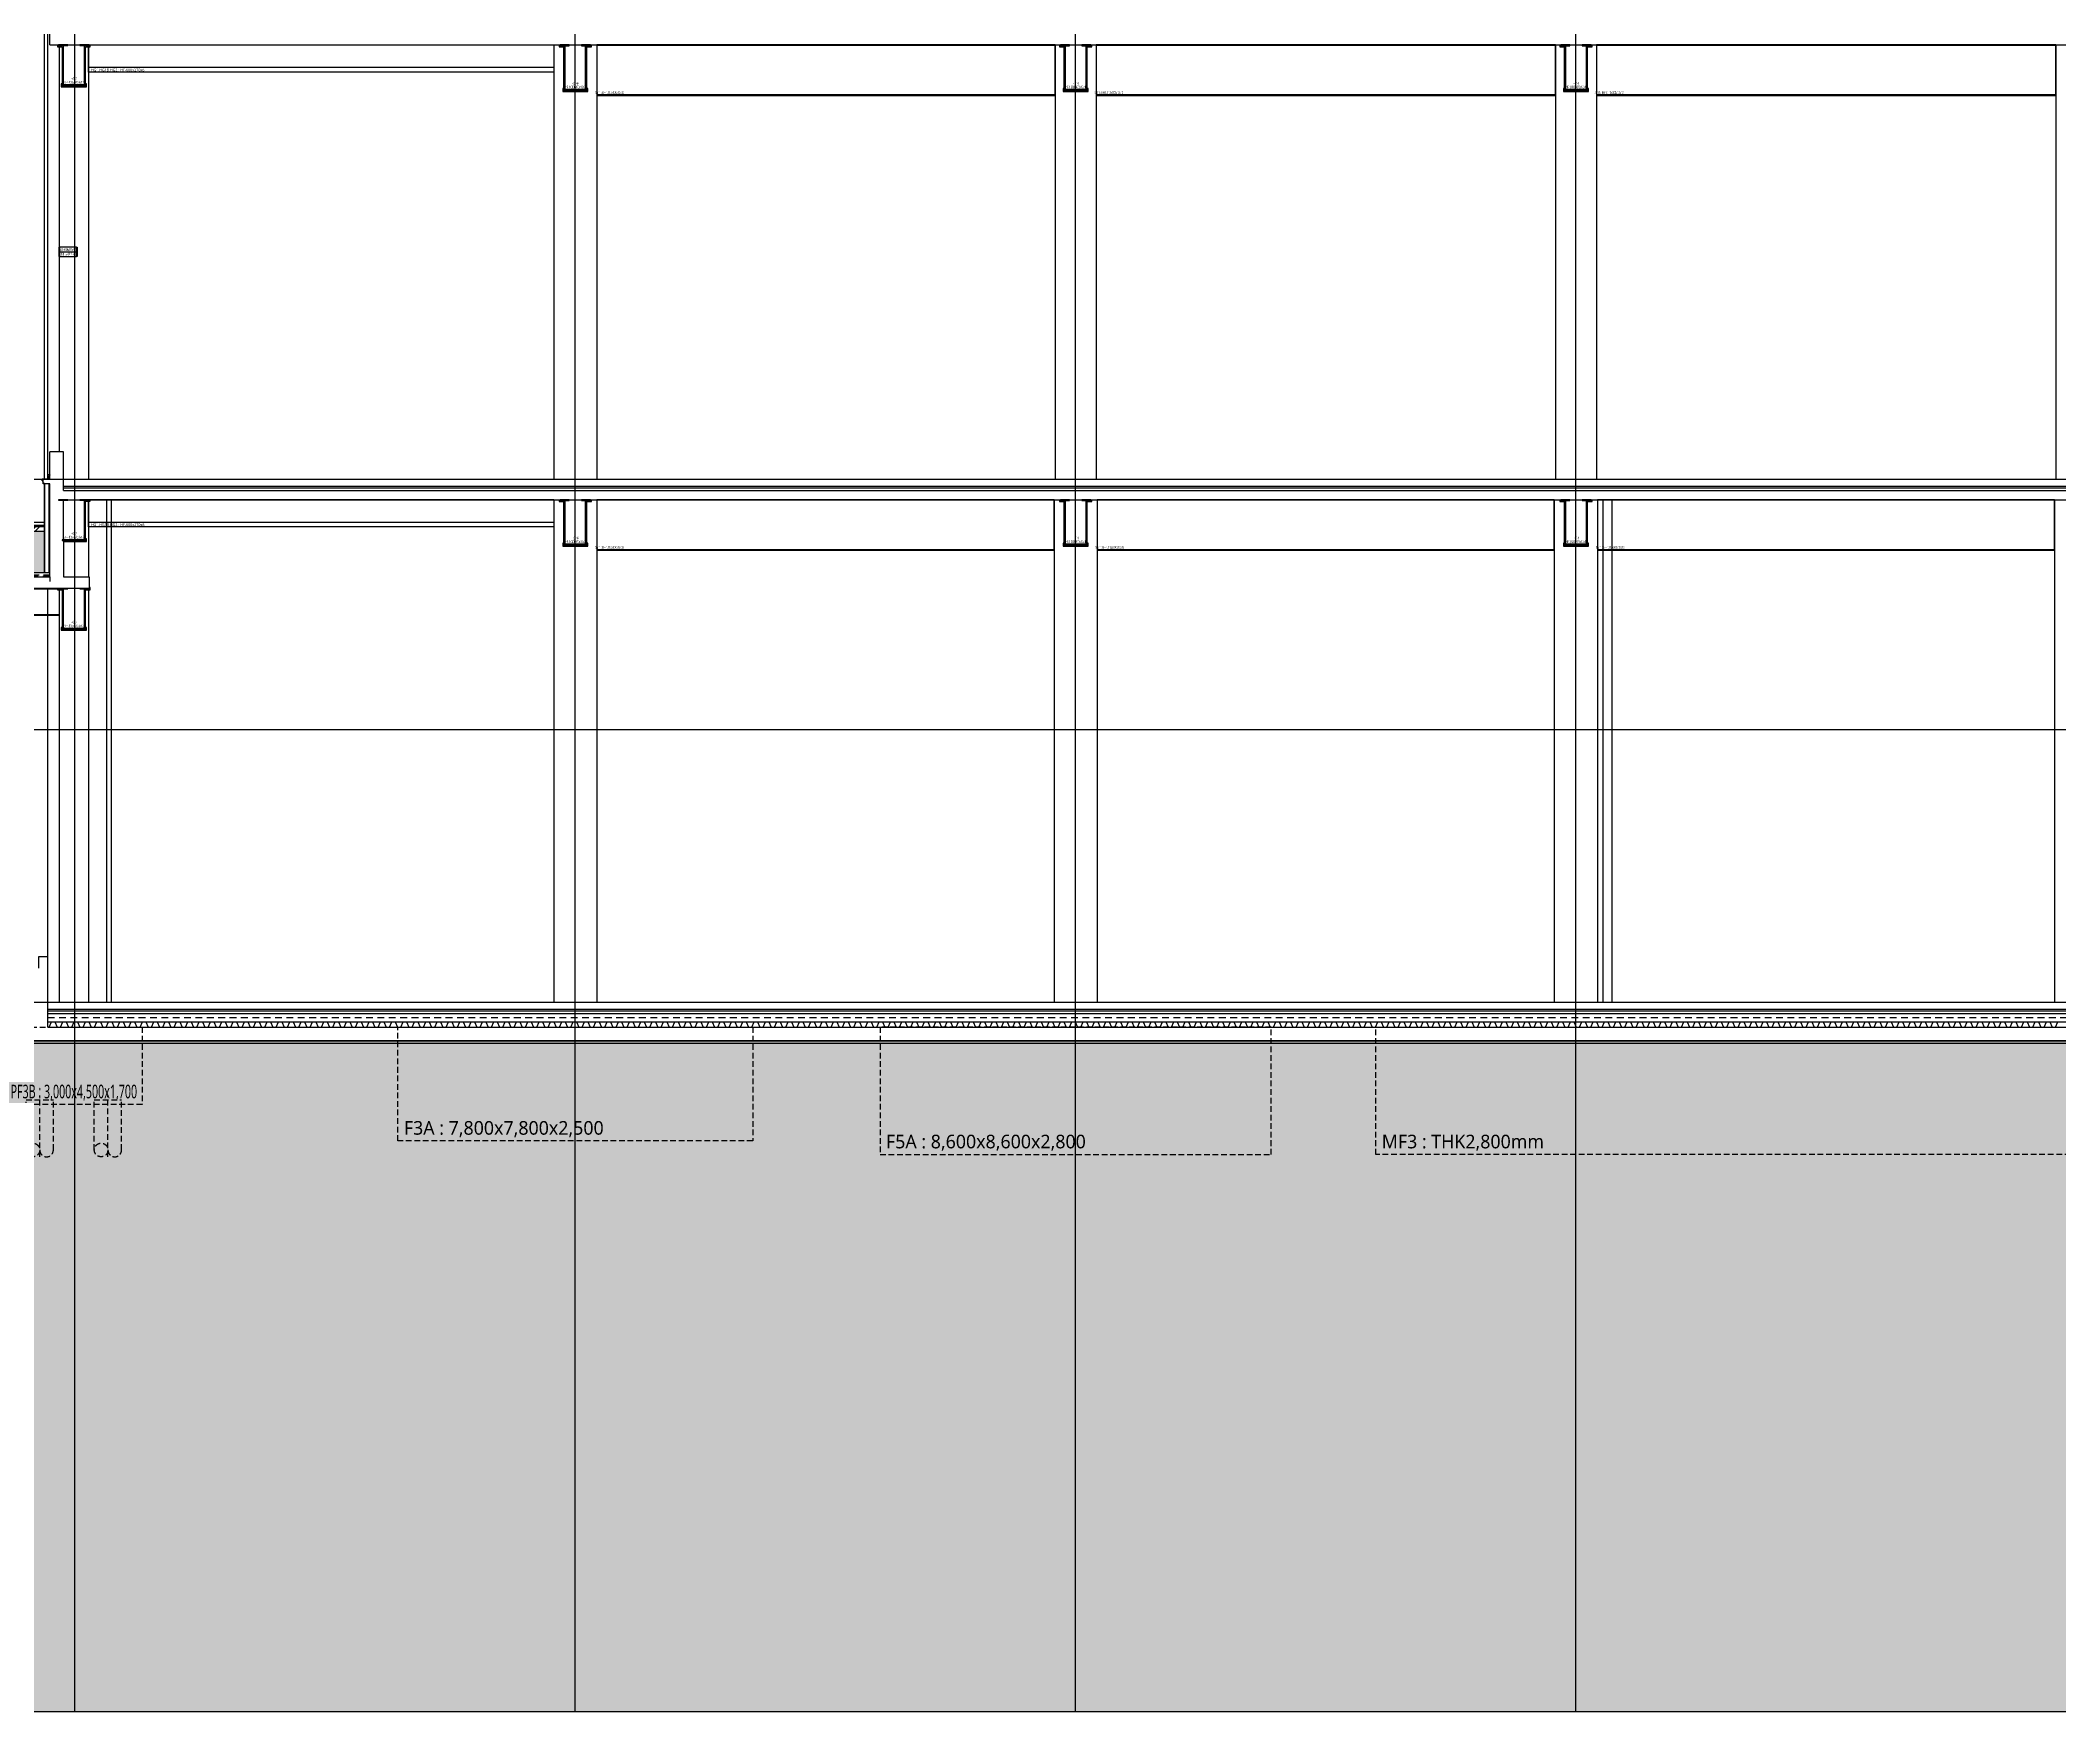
# Model space of a CAD drawing. Header units: millimetres. Extents: x 35054840 to 35483341, y -1288013 to -991013.
# Drawn here: x 35205965 to 35250360, y -1119859 to -1083109 of the extents above; entities that cross this region are included whole.
import ezdxf
from ezdxf.enums import TextEntityAlignment as Align

# ---------------------------------------------------------------- set-up
doc = ezdxf.new("R2010")
doc.units = ezdxf.units.MM
doc.header["$LTSCALE"] = 1000
doc.header["$MEASUREMENT"] = 0
doc.header["$PDSIZE"] = -10
doc.linetypes.add('HID', pattern=[2.5, 1.5, -1])
doc.linetypes.add('HIDDEN2', pattern=[0.1875, 0.125, -0.0625])
doc.layers.get('0').update_dxf_attribs({"linetype": 'CONTINUOUS'})
doc.layers.get('Defpoints').update_dxf_attribs({"color": 161, "linetype": 'CONTINUOUS'})
for name, color, linetype in [('02-COL', 2, 'CONTINUOUS'), ('250', 250, 'CONTINUOUS'), ('251', 251, 'CONTINUOUS'), ('cen', 1, 'CONTINUOUS'), ('con', 2, 'CONTINUOUS'), ('ELE5', 254, 'CONTINUOUS'), ('ELE6', 8, 'CONTINUOUS'), ('FIN', 9, 'CONTINUOUS'), ('FIN(내화피복)', 8, 'CONTINUOUS'), ('FIN(패널-100우레탄 방열)', 3, 'CONTINUOUS'), ('FIN(패널-200글라스울)', 4, 'CONTINUOUS'), ('FIN(패널-T75 글라스울)', 6, 'CONTINUOUS'), ('HAT-252', 252, 'CONTINUOUS'), ('INS', 9, 'BATTING'), ('KZ_횡단_계획선', 3, 'CONTINUOUS'), ('S-SGIRDER-HF', 3, 'CONTINUOUS'), ('STEEL', 5, 'CONTINUOUS'), ('stl', 3, 'CONTINUOUS'), ('WALL', 3, 'CONTINUOUS'), ('wire-meshes', 1, 'CONTINUOUS'), ('배수판', 5, 'CONTINUOUS'), ('스틸', 8, 'CONTINUOUS'), ('초평탄', 4, 'CONTINUOUS'), ('판넬', 4, 'CONTINUOUS')]:
    doc.layers.add(name, color=color, linetype=linetype)
doc.layers.add('Defpionits(Foundation)', color=161, linetype='HIDDEN2', plot=False)
doc.styles.add('TE', font='malgun_0.ttf')
doc.linetypes.add('BATTING', pattern='A,0.0001,-0.1,[134,ltypeshp.shx,S=0.1,R=0,X=-0.1,Y=0],-0.2,[134,ltypeshp.shx,S=0.1,R=180,X=0.1,Y=0],-0.1', length=0.4001)

# ---------------------------------------------------------------- blocks, each defined once
blk = doc.blocks.new('sdfdfgdfgdfg')
at = {"layer": 'cen', "ltscale": 0.1}
for p, q in [((34564639, -193275), (34564639, -106382)), ((34575639, -193275), (34575639, -106382)), ((34586639, -193275), (34586639, -106382)), ((34597639, -193275), (34597639, -106382))]:
    blk.add_line(p, q, dxfattribs=at)
at = {"layer": 'cen', "ltscale": 5}
for p, q in [((34490299, -166175), (34770828, -166175)), ((34490299, -171675), (34770828, -171675)), ((34490299, -177675), (34770828, -177675))]:
    blk.add_line(p, q, dxfattribs=at)
blk = doc.blocks.new('sdfsdfdfgdfg')
at = {"layer": '251', "ltscale": 10000}
h = blk.add_hatch(dxfattribs=at)
h.set_pattern_fill('DASH', color=256, scale=800)
h.set_pattern_definition([(0, (-446000, 856668.77), (100, 100), [100, -100])])
h.paths.add_polyline_path([(34757656, -237230), (34757656, -238140), (34760046, -238140), (34760046, -237230)])
h.paths.add_polyline_path([(34744896, -238140), (34744896, -237330), (34743026, -237330), (34743026, -237840), (34723026, -237840), (34723026, -237190), (34719826, -237190), (34719826, -237840), (34713426, -237840), (34713426, -237230), (34710291, -237230), (34710291, -238140)])
at = {"layer": 'HAT-252', "ltscale": 10000}
h = blk.add_hatch(dxfattribs=at)
h.set_pattern_fill('AR-CONC', color=256, scale=5)
h.set_pattern_definition([(50, (-8553694.388, -1437845.403), (35.86300913, -3.13760675), [3.75, -41.25]), (355, (-8553694.388, -1437845.403), (-6.93756668, 37.609606685), [3, -33]), (100.45144446, (-8553691.4, -1437845.664), (28.925442336, 34.471999548), [3.1870096, -35.0571056]), (46.1842, (-8553694.39, -1437835.403), (53.362066534, -8.27596404), [5.625, -61.875]), (96.63563549, (-8553689.94, -1437836.09), (46.733097284, 48.70593004), [4.7805171, -52.585688]), (351.18416399, (-8553694.39, -1437835.4), (46.73309725, 48.70593001), [4.5, -49.50000005]), (21, (-8553689.388, -1437837.903), (29.845352606, -20.130944533), [3.75, -41.25]), (326, (-8553689.388, -1437837.903), (12.165766596, 36.257502252), [3, -33]), (71.45144474, (-8553686.9, -1437839.58), (42.011118836, 16.12655764), [3.1870095, -35.0571056]), (37.5, (-8553694.388, -1437845.403), (0.607992766, 16.6446926916), [0, -32.6, 0, -33.5, 0, -33.125]), (7.5, (-8553694.388, -1437845.403), (13.153476872, 19.720585594), [0, -19.1, 0, -31.85, 0, -12.625]), (327.5, (-8553705.538, -1437845.403), (26.6911218086, -1.1277435867), [0, -12.5, 0, -39, 0, -51.75]), (317.5, (-8553710.538, -1437845.403), (29.159308467, 5.005249117), [0, -16.25, 0, -25.9, 0, -36.75])])
h.paths.add_polyline_path([(34757656, -237100), (34757656, -237130), (34760046, -237130), (34760046, -237100)])
at = {"layer": 'HAT-252', "ltscale": 100}
h = blk.add_hatch(dxfattribs=at)
h.set_pattern_fill('GOST_GROUND', color=256, scale=30)
h.set_pattern_definition([(45, (-401900, 856928.77), (424.2640687, -3e-14), [600]), (45, (-401810, 856928.77), (424.2640687, -3e-14), [600]), (45, (-401720, 856928.77), (424.2640687, -3e-14), [600])])
h.paths.add_polyline_path([(34757656, -237130), (34757656, -237230), (34760046, -237230), (34760046, -237130)])
at = {"ltscale": 0.1}
blk.add_line((34760176, -238240), (34760176, -238341), dxfattribs=at)
at = {"layer": '02-COL', "ltscale": 0.1}
for points in [[(34760466, -236540), (34760466, -237420), (34760446, -237420), (34760446, -237440), (34760476, -237440), (34760476, -238240)], [(34760476, -238240), (34761036, -238240), (34761036, -238490), (34711126, -238490)]]:
    blk.add_lwpolyline(points, dxfattribs=at)
at = {"layer": '251', "ltscale": 0.5}
blk.add_line((34760046, -237040), (34757656, -237040), dxfattribs=at)
for points in [[(34757656, -237100), (34760046, -237100)], [(34757656, -237130), (34760046, -237130)], [(34757656, -237230), (34760046, -237230)], [(34757536, -238140), (34760166, -238140)]]:
    blk.add_lwpolyline(points, dxfattribs=at)
at = {"layer": 'con'}
for p, q in [((34760046, -236180), (34760036, -236180)), ((34760036, -236180), (34760036, -236190)), ((34760046, -236180), (34760046, -236190))]:
    blk.add_line(p, q, dxfattribs=at)
at = {"layer": 'con', "ltscale": 1000}
blk.add_line((34757526, -238240), (34760176, -238240), dxfattribs=at)
for points in [[(34760176, -236090), (34760176, -235490)], [(34760176, -238240), (34760176, -236190)]]:
    blk.add_lwpolyline(points, dxfattribs=at)
at = {"layer": 'con'}
for points in [[(34760036, -236190), (34760026, -236190), (34760026, -236090), (34760176, -236090)], [(34760176, -236190), (34760046, -236190)]]:
    blk.add_lwpolyline(points, dxfattribs=at)
at = {"layer": 'FIN', "ltscale": 1000}
blk.add_line((34760046, -236190), (34760046, -238140), dxfattribs=at)
at = {"layer": 'HAT-252', "linetype": 'HID', "ltscale": 0.1}
blk.add_lwpolyline([(34760166, -236190), (34760166, -238230), (34757536, -238230), (34757536, -236540)], dxfattribs=at)
at = {"layer": 'WALL'}
blk.add_lwpolyline([(34760156, -238140), (34760156, -236190), (34760056, -236190), (34760056, -238140)], close=True, dxfattribs=at)
at = {"layer": 'wire-meshes', "linetype": 'HID', "ltscale": 0.1}
blk.add_lwpolyline([(34757536, -238190), (34760166, -238190)], dxfattribs=at)
blk = doc.blocks.new('DFJGKNFGHGH')
at = {"layer": 'con', "ltscale": 0.1}
blk.add_line((35626176, -1093209), (35803276, -1093209), dxfattribs=at)
blk = doc.blocks.new('F3A SEC')
at = {"layer": 'Defpionits(Foundation)'}
blk.add_lwpolyline([(0, 2500), (7800, 2500), (7800, 0), (0, 0)], close=True, dxfattribs=at)
at = {"layer": 'Defpionits(Foundation)', "style": 'TE'}
blk.add_text('F3A : 7,800x7,800x2,500', height=300, dxfattribs=at).set_placement((131, 136))
blk = doc.blocks.new('F5A SEC')
at = {"layer": 'Defpionits(Foundation)'}
blk.add_lwpolyline([(0, 0), (8600, 0), (8600, 2800), (0, 2800)], close=True, dxfattribs=at)
at = {"layer": 'Defpionits(Foundation)', "style": 'TE'}
blk.add_text('F5A : 8,600x8,600x2,800', height=300, dxfattribs=at).set_placement((131, 136))
blk = doc.blocks.new('PF3B')
at = {"layer": 'Defpionits(Foundation)'}
for p, q in [((450, -1000), (450, 100)), ((450, 100), (1050, 100)), ((750, -1150), (750, 200)), ((1050, -1000), (1050, 100)), ((1950, -1000), (1950, 100)), ((1950, 100), (2550, 100)), ((2250, -1150), (2250, 200)), ((2550, -1000), (2550, 100))]:
    blk.add_line(p, q, dxfattribs=at)
blk.add_lwpolyline([(0, 1700), (3000, 1700), (3000, 0), (0, 0)], close=True, dxfattribs=at)
for centre in [(600, -1000), (2100, -1000)]:
    blk.add_circle(centre, 150, dxfattribs=at)
for centre in [(900, -1000), (2400, -1000)]:
    blk.add_arc(centre, 150, 179.9998, 0.0002, dxfattribs=at)
at = {"layer": 'Defpionits(Foundation)', "style": 'TE', "width": 0.6}
blk.add_text('PF3B : 3,000x4,500x1,700', height=300, dxfattribs=at).set_placement((110, 136))
blk = doc.blocks.new('*U237')
for p, q in [((-135, 0), (-335, 0)), ((-335, 0), (-335, -18)), ((-135, -18), (-135, 0)), ((335, 0), (135, 0)), ((135, 0), (135, -18)), ((335, -18), (335, 0)), ((-335, -18), (-135, -18)), ((135, -18), (335, -18))]:
    blk.add_line(p, q)
at = {"linetype": 'ByBlock'}
for points in [[(-235, -980), (-223, -980), (-223, -18), (-235, -18)], [(223, -980), (235, -980), (235, -18), (223, -18)]]:
    blk.add_lwpolyline(points, close=True, dxfattribs=at)
blk.add_lwpolyline([(-255, -1000), (255, -1000), (255, -980), (-255, -980)], close=True)
at = {"layer": 'Defpoints'}
blk.add_point((0, 0), dxfattribs=at)
blk = doc.blocks.new('HG14')
at = {"layer": 'S-SGIRDER-HF'}
blk.add_blockref('*U237', (0, 0), dxfattribs=at)
at = {"layer": 'Defpoints', "style": 'TE', "width": 0.5}
for s, p in [('HG14', (0, -844)), ('BHF-1,000x470x12x18', (0, -925))]:
    blk.add_text(s, height=60, dxfattribs=at).set_placement(p, align=Align.MIDDLE_CENTER)
blk = doc.blocks.new('*U236')
for p, q in [((-135, 0), (-335, 0)), ((-335, 0), (-335, -20)), ((-135, -20), (-135, 0)), ((335, 0), (135, 0)), ((135, 0), (135, -20)), ((335, -20), (335, 0)), ((-335, -20), (-135, -20)), ((135, -20), (335, -20))]:
    blk.add_line(p, q)
at = {"linetype": 'ByBlock'}
for points in [[(-235, -980), (-220, -980), (-220, -20), (-235, -20)], [(220, -980), (235, -980), (235, -20), (220, -20)]]:
    blk.add_lwpolyline(points, close=True, dxfattribs=at)
blk.add_lwpolyline([(-255, -1000), (255, -1000), (255, -980), (-255, -980)], close=True)
at = {"layer": 'Defpoints'}
blk.add_point((0, 0), dxfattribs=at)
blk = doc.blocks.new('HG14A')
at = {"layer": 'S-SGIRDER-HF'}
blk.add_blockref('*U236', (0, 0), dxfattribs=at)
at = {"layer": 'Defpoints', "style": 'TE', "width": 0.5}
for s, p in [('HG14A', (0, -844)), ('BHF-1,000x470x15x20', (0, -925))]:
    blk.add_text(s, height=60, dxfattribs=at).set_placement(p, align=Align.MIDDLE_CENTER)
blk = doc.blocks.new('*U235')
for p, q in [((-135, 0), (-335, 0)), ((-335, 0), (-335, -12)), ((-135, -12), (-135, 0)), ((335, 0), (135, 0)), ((135, 0), (135, -12)), ((335, -12), (335, 0)), ((-335, -12), (-135, -12)), ((135, -12), (335, -12))]:
    blk.add_line(p, q)
at = {"linetype": 'ByBlock'}
for points in [[(-235, -880), (-226, -880), (-226, -12), (-235, -12)], [(226, -880), (235, -880), (235, -12), (226, -12)]]:
    blk.add_lwpolyline(points, close=True, dxfattribs=at)
blk.add_lwpolyline([(-255, -900), (255, -900), (255, -880), (-255, -880)], close=True)
at = {"layer": 'Defpoints'}
blk.add_point((0, 0), dxfattribs=at)
blk = doc.blocks.new('HG17')
at = {"layer": 'S-SGIRDER-HF'}
blk.add_blockref('*U235', (0, 0), dxfattribs=at)
at = {"layer": 'Defpoints', "style": 'TE', "width": 0.5}
for s, p in [('BHF-900x470x9x12', (0, -825)), ('HG17', (0, -744))]:
    blk.add_text(s, height=60, dxfattribs=at).set_placement(p, align=Align.MIDDLE_CENTER)
blk = doc.blocks.new('*U152')
at = {"layer": 'ELE6', "ltscale": 0.1}
for p, q in [((10050, -12), (0, -12)), ((10050, -1100), (0, -1100))]:
    blk.add_line(p, q, dxfattribs=at)
blk.add_lwpolyline([(0, -1112), (10050, -1112), (10050, 0), (0, 0)], close=True, dxfattribs=at)
at = {"layer": 'Defpoints', "style": 'TE', "width": 0.5}
blk.add_text('SG11 : BH-1,112x300x12x12', height=60, dxfattribs=at).set_placement((279, -1047), align=Align.MIDDLE_CENTER)
blk = doc.blocks.new('*U155')
at = {"layer": 'ELE6', "ltscale": 0.1}
for p, q in [((10225, -6), (0, -6)), ((10225, -500), (0, -500))]:
    blk.add_line(p, q, dxfattribs=at)
blk.add_lwpolyline([(10225, -600), (0, -600), (0, 0), (10225, 0)], close=True, dxfattribs=at)
at = {"layer": 'Defpoints', "style": 'TE'}
blk.add_text('HG1,HG1B,HG2 : HF-600x270x6', height=60, dxfattribs=at).set_placement((638, -550), align=Align.MIDDLE_CENTER)
blk = doc.blocks.new('*U162')
at = {"layer": 'ELE6', "ltscale": 0.1}
for p, q in [((10100, -12), (0, -12)), ((10100, -1100), (0, -1100))]:
    blk.add_line(p, q, dxfattribs=at)
blk.add_lwpolyline([(0, -1112), (10100, -1112), (10100, 0), (0, 0)], close=True, dxfattribs=at)
at = {"layer": 'Defpoints', "style": 'TE', "width": 0.5}
blk.add_text('SG11 : BH-1,112x300x12x12', height=60, dxfattribs=at).set_placement((279, -1047), align=Align.MIDDLE_CENTER)
blk = doc.blocks.new('*U165')
at = {"layer": 'ELE6', "ltscale": 0.1}
for p, q in [((10075, -12), (0, -12)), ((10075, -1100), (0, -1100))]:
    blk.add_line(p, q, dxfattribs=at)
blk.add_lwpolyline([(0, -1112), (10075, -1112), (10075, 0), (0, 0)], close=True, dxfattribs=at)
at = {"layer": 'Defpoints', "style": 'TE', "width": 0.5}
blk.add_text('SG11 : BH-1,112x300x12x12', height=60, dxfattribs=at).set_placement((279, -1047), align=Align.MIDDLE_CENTER)
blk = doc.blocks.new('*U275')
at = {"layer": 'Defpoints'}
for p, q in [((-99.5, 187), (-99.5, -187)), ((-3.5, 0), (3.5, 0)), ((99.5, -187), (99.5, 187))]:
    blk.add_line(p, q, dxfattribs=at)
at = {"layer": 'STEEL', "color": 0, "linetype": 'ByBlock', "ltscale": 0.5}
for p, q in [((-3.5, 187), (-99.5, 187)), ((-3.5, -187), (-3.5, 187)), ((99.5, 187), (3.5, 187)), ((3.5, 187), (3.5, -187)), ((-99.5, -187), (-3.5, -187)), ((3.5, -187), (99.5, -187))]:
    blk.add_line(p, q, dxfattribs=at)
for points in [[(-99.5, 187), (-99.5, 198), (99.5, 198), (99.5, 187)], [(99.5, -187), (99.5, -198), (-99.5, -198), (-99.5, -187)]]:
    blk.add_lwpolyline(points, dxfattribs=at)
blk = doc.blocks.new('WB1')
at = {"layer": 'stl', "rotation": 90}
blk.add_blockref('*U275', (0, 0), dxfattribs=at)
at = {"layer": 'Defpoints', "style": 'TE'}
for s, width, p in [('WB1:H-396x199x7x11', 0.4, (2, 49)), ('(90˚ 눕혀서 시공)', 0.5, (2, -50))]:
    blk.add_text(s, height=60, dxfattribs=dict(at, width=width)).set_placement(p, align=Align.MIDDLE_CENTER)
blk = doc.blocks.new('*U228')
at = {"layer": 'ELE6', "ltscale": 0.1}
for p, q in [((3025, 583), (0, 583)), ((3025, 17), (0, 17))]:
    blk.add_line(p, q, dxfattribs=at)
blk.add_lwpolyline([(3025, 0), (0, 0), (0, 600), (3025, 600)], close=True, dxfattribs=at)
at = {"layer": 'Defpoints', "style": 'TE'}
blk.add_text('SG1 : H-600x200x11x17', height=60, dxfattribs=at).set_placement((469, 66), align=Align.MIDDLE_CENTER)

msp = doc.modelspace()

# ---------------------------------------------------------------- hatches: boundary and pattern name
at = {"layer": '250', "ltscale": 0.5}
h = msp.add_hatch(dxfattribs=at)
h.set_pattern_fill('DOTS', color=256, scale=10000)
h.paths.add_polyline_path([(35132886.2, -1098928.9), (35132886.2, -1119858.9), (35412914.7, -1119858.9), (35412914.7, -1094258.9), (35383510.8, -1094258.9), (35383510.8, -1104808.9), (35383510.8, -1106757.2), (35383510.8, -1106808.9), (35368225.8, -1106808.9), (35368225.8, -1105108.9), (35204525.8, -1105108.9), (35204525.8, -1105408.9), (35201525.8, -1105408.9), (35201525.8, -1103808.9), (35193025.8, -1103808.9), (35193025.8, -1105408.9), (35190025.8, -1105408.9), (35190025.8, -1103808.9), (35181525.8, -1103808.9), (35181525.8, -1106309.9), (35178525.8, -1106309.9), (35178525.8, -1104808.9), (35170025.8, -1104808.9), (35170025.8, -1106408.9), (35167025.8, -1106408.9), (35167025.8, -1105008.9), (35159325.8, -1105008.9), (35159325.8, -1106008.9), (35156265.8, -1106008.9), (35156278.3, -1105858.9), (35156290.8, -1105858.9), (35156290.8, -1094558.9), (35156295.8, -1094158.9), (35145866.6, -1094158.9), (35145866.6, -1095458.9), (35144315.5, -1095458.9), (35144246.1, -1098928.9)])

# ---------------------------------------------------------------- linework, layer by layer
at = {"color": 1, "linetype": 'ByBlock'}
for p, q in [((35206173.5, -1092661.2), (35206128.1, -1092756.6)), ((35206173.5, -1092756.6), (35206128.1, -1092661.2))]:
    msp.add_line(p, q, dxfattribs=at)
at = {"ltscale": 0.1}
msp.add_line((35206465.8, -1093220.9), (35206465.8, -1093208.9), dxfattribs=at)
at = {"layer": 'con', "ltscale": 0.1}
for p, q in [((35206475.8, -1093008.9), (35206475.8, -1092158.9)), ((35206125.8, -1104808.9), (35382625.8, -1104808.9))]:
    msp.add_line(p, q, dxfattribs=at)
for points in [[(35206175.8, -1083208.9), (35206175.8, -1082158.9)], [(35206475.8, -1092158.9), (35206175.8, -1092158.9)], [(35206475.8, -1093008.9), (35382975.8, -1093008.9), (35382975.8, -1092758.9)], [(35206465.8, -1093208.9), (35382625.8, -1093208.9), (35382625.8, -1098288.9)], [(35206125.8, -1104808.9), (35206125.8, -1103258.9), (35205925.8, -1103258.9), (35205925.8, -1103508.9)], [(35204525.8, -1105408.9), (35204525.8, -1105108.9), (35368225.8, -1105108.9)]]:
    msp.add_lwpolyline(points, dxfattribs=at)
at = {"layer": 'Defpionits(Foundation)'}
msp.add_lwpolyline([(35235325.8, -1104808.9), (35254725.8, -1104808.9), (35254725.8, -1107608.9), (35235325.8, -1107608.9)], close=True, dxfattribs=at)
at = {"layer": 'Defpoints'}
msp.add_lwpolyline([(35132886.2, -1119858.9), (35412914.7, -1119858.9), (35412914.7, -1094438.7), (35383510.8, -1094377.3), (35383510.8, -1104808.9), (35383510.8, -1106757.2), (35383510.8, -1106808.9), (35368225.8, -1106808.9), (35368225.8, -1105108.9), (35204525.8, -1105108.9)], dxfattribs=at)
at = {"layer": 'ELE5', "ltscale": 1000}
for points in [[(35206375.8, -1083208.9), (35206375.8, -1092158.9)], [(35207025.8, -1083208.9), (35207025.8, -1092758.9)], [(35217250.8, -1083208.9), (35217250.8, -1092758.9)], [(35218200.8, -1083208.9), (35218200.8, -1092758.9)], [(35228275.8, -1083208.9), (35228275.8, -1092758.9)], [(35229175.8, -1083208.9), (35229175.8, -1092758.9)], [(35239275.8, -1083208.9), (35239275.8, -1092758.9)], [(35240175.8, -1083208.9), (35240175.8, -1092758.9)], [(35250275.8, -1083208.9), (35250275.8, -1092758.9)], [(35207025.8, -1093208.9), (35207025.8, -1094908.9)], [(35217250.8, -1093208.9), (35217250.8, -1104258.9)], [(35218200.8, -1093208.9), (35218200.8, -1104258.9)], [(35228250.8, -1093208.9), (35228250.8, -1104258.9)], [(35229200.8, -1093208.9), (35229200.8, -1104258.9)], [(35239250.8, -1093208.9), (35239250.8, -1104258.9)], [(35240200.8, -1093208.9), (35240200.8, -1104258.9)], [(35250250.8, -1093208.9), (35250250.8, -1104258.9)], [(35206375.8, -1095158.9), (35206375.8, -1104258.9)], [(35207025.8, -1095158.9), (35207025.8, -1104258.9)]]:
    msp.add_lwpolyline(points, dxfattribs=at)
at = {"layer": 'FIN', "ltscale": 0.1}
for points in [[(35204525.8, -1105108.9), (35368225.8, -1105108.9), (35368225.8, -1106808.9), (35383510.8, -1106808.9), (35383510.8, -1106868.9)], [(35383510.8, -1106868.9), (35368165.8, -1106868.9), (35368165.8, -1105168.9), (35204585.8, -1105168.9)]]:
    msp.add_lwpolyline(points, dxfattribs=at)
at = {"layer": 'FIN(내화피복)', "ltscale": 10000}
for points in [[(35206344.8, -1083208.9), (35206344.8, -1083249.9), (35206444.8, -1083249.9), (35206444.8, -1084067.9), (35206424.8, -1084067.9), (35206424.8, -1084129.9), (35206976.8, -1084129.9), (35206976.8, -1084067.9), (35206956.8, -1084067.9), (35206956.8, -1083249.9), (35207056.8, -1083249.9), (35207056.8, -1083208.9)], [(35217369.8, -1083208.9), (35217369.8, -1083249.9), (35217469.8, -1083249.9), (35217469.8, -1084167.9), (35217449.8, -1084167.9), (35217449.8, -1084229.9), (35218001.8, -1084229.9), (35218001.8, -1084167.9), (35217981.8, -1084167.9), (35217981.8, -1083249.9), (35218081.8, -1083249.9), (35218081.8, -1083208.9)], [(35228369.8, -1083208.9), (35228369.8, -1083249.9), (35228469.8, -1083249.9), (35228469.8, -1084167.9), (35228449.8, -1084167.9), (35228449.8, -1084229.9), (35229001.8, -1084229.9), (35229001.8, -1084167.9), (35228981.8, -1084167.9), (35228981.8, -1083249.9), (35229081.8, -1083249.9), (35229081.8, -1083208.9)], [(35239369.8, -1083208.9), (35239369.8, -1083249.9), (35239469.8, -1083249.9), (35239469.8, -1084167.9), (35239449.8, -1084167.9), (35239449.8, -1084229.9), (35240001.8, -1084229.9), (35240001.8, -1084167.9), (35239981.8, -1084167.9), (35239981.8, -1083249.9), (35240081.8, -1083249.9), (35240081.8, -1083208.9)], [(35206475.8, -1094129.9), (35206976.8, -1094129.9), (35206976.8, -1094067.9), (35206956.8, -1094067.9), (35206956.8, -1093241.9), (35207056.8, -1093241.9), (35207056.8, -1093208.9)], [(35217369.8, -1093208.9), (35217369.8, -1093249.9), (35217469.8, -1093249.9), (35217469.8, -1094167.9), (35217449.8, -1094167.9), (35217449.8, -1094229.9), (35218001.8, -1094229.9), (35218001.8, -1094167.9), (35217981.8, -1094167.9), (35217981.8, -1093249.9), (35218081.8, -1093249.9), (35218081.8, -1093208.9)], [(35228369.8, -1093208.9), (35228369.8, -1093249.9), (35228469.8, -1093249.9), (35228469.8, -1094167.9), (35228449.8, -1094167.9), (35228449.8, -1094229.9), (35229001.8, -1094229.9), (35229001.8, -1094167.9), (35228981.8, -1094167.9), (35228981.8, -1093249.9), (35229081.8, -1093249.9), (35229081.8, -1093208.9)], [(35239369.8, -1093208.9), (35239369.8, -1093249.9), (35239469.8, -1093249.9), (35239469.8, -1094167.9), (35239449.8, -1094167.9), (35239449.8, -1094229.9), (35240001.8, -1094229.9), (35240001.8, -1094167.9), (35239981.8, -1094167.9), (35239981.8, -1093249.9), (35240081.8, -1093249.9), (35240081.8, -1093208.9)], [(35206344.8, -1095158.9), (35206344.8, -1095191.9), (35206444.8, -1095191.9), (35206444.8, -1096017.9), (35206424.8, -1096017.9), (35206424.8, -1096079.9), (35206976.8, -1096079.9), (35206976.8, -1096017.9), (35206956.8, -1096017.9), (35206956.8, -1095191.9), (35207056.8, -1095191.9), (35207056.8, -1095137.9), (35207035.8, -1095137.9)]]:
    msp.add_lwpolyline(points, dxfattribs=at)
at = {"layer": 'FIN(패널-100우레탄 방열)', "ltscale": 0.1}
for points in [[(35207425.8, -1104258.9), (35207425.8, -1093208.9)], [(35207525.8, -1104258.9), (35207525.8, -1093208.9)]]:
    msp.add_lwpolyline(points, dxfattribs=at)
at = {"layer": 'FIN(패널-200글라스울)', "ltscale": 0.1}
for p, q in [((35240325.8, -1104258.9), (35240325.8, -1093208.9)), ((35240525.8, -1104258.9), (35240525.8, -1093208.9))]:
    msp.add_line(p, q, dxfattribs=at)
at = {"layer": 'FIN(패널-T75 글라스울)', "ltscale": 0.1}
msp.add_lwpolyline([(35206050.8, -1041258.9), (35206050.8, -1092756.5), (35206125.8, -1092756.5), (35206125.8, -1041258.9)], close=True, dxfattribs=at)
at = {"layer": 'INS', "ltscale": 0.12}
for points in [[(35382975.8, -1092958.9), (35206475.8, -1092958.9)], [(35382425.8, -1104458.9), (35206125.8, -1104458.9)]]:
    msp.add_lwpolyline(points, dxfattribs=at)
at = {"layer": 'KZ_횡단_계획선'}
msp.add_lwpolyline([(35412914.7, -1094038.7), (35391120.5, -1094038.7), (35383475.8, -1093977), (35383475.8, -1106808.9), (35368225.8, -1106808.9), (35368225.8, -1105108.9), (35204525.8, -1105108.9)], dxfattribs=at)
at = {"layer": 'wire-meshes', "linetype": 'HID', "ltscale": 0.1}
msp.add_line((35206125.8, -1104598.9), (35382625.8, -1104598.9), dxfattribs=at)
at = {"layer": '배수판'}
msp.add_lwpolyline([(35206125.8, -1104808.9), (35206161.7, -1104808.9), (35206213, -1104688.9), (35206286.3, -1104688.9), (35206337.6, -1104808.9), (35206411, -1104808.9), (35206462.3, -1104688.9), (35206535.6, -1104688.9), (35206586.9, -1104808.9), (35206660.2, -1104808.9), (35206711.5, -1104688.9), (35206784.9, -1104688.9), (35206836.1, -1104808.9), (35206909.5, -1104808.9), (35206960.8, -1104688.9), (35207034.1, -1104688.9), (35207085.4, -1104808.9), (35207158.7, -1104808.9), (35207210, -1104688.9), (35207283.4, -1104688.9), (35207334.7, -1104808.9), (35207408, -1104808.9), (35207459.3, -1104688.9), (35207532.6, -1104688.9), (35207583.9, -1104808.9), (35207657.2, -1104808.9), (35207708.5, -1104688.9), (35207781.9, -1104688.9), (35207833.2, -1104808.9), (35207906.5, -1104808.9), (35207957.8, -1104688.9), (35208031.1, -1104688.9), (35208082.4, -1104808.9), (35208155.7, -1104808.9), (35208207, -1104688.9), (35208280.4, -1104688.9), (35208331.7, -1104808.9), (35208405, -1104808.9), (35208456.3, -1104688.9), (35208529.6, -1104688.9), (35208580.9, -1104808.9), (35208654.3, -1104808.9), (35208705.6, -1104688.9), (35208778.9, -1104688.9), (35208830.2, -1104808.9), (35208903.5, -1104808.9), (35208954.8, -1104688.9), (35209028.1, -1104688.9), (35209079.4, -1104808.9), (35209152.8, -1104808.9), (35209204.1, -1104688.9), (35209277.4, -1104688.9), (35209328.7, -1104808.9), (35209402, -1104808.9), (35209453.3, -1104688.9), (35209526.6, -1104688.9), (35209577.9, -1104808.9), (35209651.3, -1104808.9), (35209702.6, -1104688.9), (35209775.9, -1104688.9), (35209827.2, -1104808.9), (35209900.5, -1104808.9), (35209951.8, -1104688.9), (35210025.2, -1104688.9), (35210076.5, -1104808.9), (35210149.8, -1104808.9), (35210201.1, -1104688.9), (35210274.4, -1104688.9), (35210325.7, -1104808.9), (35210399, -1104808.9), (35210450.3, -1104688.9), (35210523.7, -1104688.9), (35210575, -1104808.9), (35210648.3, -1104808.9), (35210699.6, -1104688.9), (35210772.9, -1104688.9), (35210824.2, -1104808.9), (35210897.5, -1104808.9), (35210948.8, -1104688.9), (35211022.2, -1104688.9), (35211073.5, -1104808.9), (35211146.8, -1104808.9), (35211198.1, -1104688.9), (35211271.4, -1104688.9), (35211322.7, -1104808.9), (35211396.1, -1104808.9), (35211447.3, -1104688.9), (35211520.7, -1104688.9), (35211572, -1104808.9), (35211645.3, -1104808.9), (35211696.6, -1104688.9), (35211769.9, -1104688.9), (35211821.2, -1104808.9), (35211894.6, -1104808.9), (35211945.9, -1104688.9), (35212019.2, -1104688.9), (35212070.5, -1104808.9), (35212143.8, -1104808.9), (35212195.1, -1104688.9), (35212268.4, -1104688.9), (35212319.7, -1104808.9), (35212393.1, -1104808.9), (35212444.4, -1104688.9), (35212517.7, -1104688.9), (35212569, -1104808.9), (35212642.3, -1104808.9), (35212693.6, -1104688.9), (35212767, -1104688.9), (35212818.2, -1104808.9), (35212891.6, -1104808.9), (35212942.9, -1104688.9), (35213016.2, -1104688.9), (35213067.5, -1104808.9), (35213140.8, -1104808.9), (35213192.1, -1104688.9), (35213265.5, -1104688.9), (35213316.8, -1104808.9), (35213390.1, -1104808.9), (35213441.4, -1104688.9), (35213514.7, -1104688.9), (35213566, -1104808.9), (35213639.3, -1104808.9), (35213690.6, -1104688.9), (35213764, -1104688.9), (35213815.3, -1104808.9), (35213888.6, -1104808.9), (35213939.9, -1104688.9), (35214013.2, -1104688.9), (35214064.5, -1104808.9), (35214137.9, -1104808.9), (35214189.1, -1104688.9), (35214262.5, -1104688.9), (35214313.8, -1104808.9), (35214387.1, -1104808.9), (35214438.4, -1104688.9), (35214511.7, -1104688.9), (35214563, -1104808.9), (35214636.4, -1104808.9), (35214687.7, -1104688.9), (35214761, -1104688.9), (35214812.3, -1104808.9), (35214885.6, -1104808.9), (35214936.9, -1104688.9), (35215010.2, -1104688.9), (35215061.5, -1104808.9), (35215134.9, -1104808.9), (35215186.2, -1104688.9), (35215259.5, -1104688.9), (35215310.8, -1104808.9), (35215384.1, -1104808.9), (35215435.4, -1104688.9), (35215508.8, -1104688.9), (35215560, -1104808.9), (35215633.4, -1104808.9), (35215684.7, -1104688.9), (35215758, -1104688.9), (35215809.3, -1104808.9), (35215882.6, -1104808.9), (35215933.9, -1104688.9), (35216007.3, -1104688.9), (35216058.6, -1104808.9), (35216131.9, -1104808.9), (35216183.2, -1104688.9), (35216256.5, -1104688.9), (35216307.8, -1104808.9), (35216381.1, -1104808.9), (35216432.4, -1104688.9), (35216505.8, -1104688.9), (35216557.1, -1104808.9), (35216630.4, -1104808.9), (35216681.7, -1104688.9), (35216755, -1104688.9), (35216806.3, -1104808.9), (35216879.7, -1104808.9), (35216930.9, -1104688.9), (35217004.3, -1104688.9), (35217055.6, -1104808.9), (35217128.9, -1104808.9), (35217180.2, -1104688.9), (35217253.5, -1104688.9), (35217304.8, -1104808.9), (35217378.2, -1104808.9), (35217429.5, -1104688.9), (35217502.8, -1104688.9), (35217554.1, -1104808.9), (35217627.4, -1104808.9), (35217678.7, -1104688.9), (35217752, -1104688.9), (35217803.3, -1104808.9), (35217876.7, -1104808.9), (35217928, -1104688.9), (35218001.3, -1104688.9), (35218052.6, -1104808.9), (35218125.9, -1104808.9), (35218177.2, -1104688.9), (35218250.6, -1104688.9), (35218301.8, -1104808.9), (35218338.5, -1104808.9), (35218375.2, -1104808.9), (35218426.5, -1104688.9), (35218499.8, -1104688.9), (35218551.1, -1104808.9), (35218624.4, -1104808.9), (35218675.7, -1104688.9), (35218712.4, -1104688.9), (35218743.8, -1104688.9), (35218795.1, -1104808.9), (35218868.4, -1104808.9), (35218919.7, -1104688.9), (35218993, -1104688.9), (35219044.3, -1104808.9), (35219117.7, -1104808.9), (35219169, -1104688.9), (35219242.3, -1104688.9), (35219293.6, -1104808.9), (35219366.9, -1104808.9), (35219418.2, -1104688.9), (35219491.5, -1104688.9), (35219542.8, -1104808.9), (35219616.2, -1104808.9), (35219667.5, -1104688.9), (35219740.8, -1104688.9), (35219792.1, -1104808.9), (35219865.4, -1104808.9), (35219916.7, -1104688.9), (35219990, -1104688.9), (35220041.3, -1104808.9), (35220114.7, -1104808.9), (35220166, -1104688.9), (35220239.3, -1104688.9), (35220290.6, -1104808.9), (35220363.9, -1104808.9), (35220415.2, -1104688.9), (35220488.6, -1104688.9), (35220539.9, -1104808.9), (35220613.2, -1104808.9), (35220664.5, -1104688.9), (35220737.8, -1104688.9), (35220789.1, -1104808.9), (35220862.4, -1104808.9), (35220913.7, -1104688.9), (35220987.1, -1104688.9), (35221038.4, -1104808.9), (35221111.7, -1104808.9), (35221163, -1104688.9), (35221236.3, -1104688.9), (35221287.6, -1104808.9), (35221360.9, -1104808.9), (35221412.2, -1104688.9), (35221485.6, -1104688.9), (35221536.9, -1104808.9), (35221610.2, -1104808.9), (35221661.5, -1104688.9), (35221734.8, -1104688.9), (35221786.1, -1104808.9), (35221859.5, -1104808.9), (35221910.8, -1104688.9), (35221984.1, -1104688.9), (35222035.4, -1104808.9), (35222108.7, -1104808.9), (35222160, -1104688.9), (35222233.3, -1104688.9), (35222284.6, -1104808.9), (35222358, -1104808.9), (35222409.3, -1104688.9), (35222482.6, -1104688.9), (35222533.9, -1104808.9), (35222607.2, -1104808.9), (35222658.5, -1104688.9), (35222731.8, -1104688.9), (35222783.1, -1104808.9), (35222856.5, -1104808.9), (35222907.8, -1104688.9), (35222981.1, -1104688.9), (35223032.4, -1104808.9), (35223105.7, -1104808.9), (35223157, -1104688.9), (35223230.4, -1104688.9), (35223281.6, -1104808.9), (35223355, -1104808.9), (35223406.3, -1104688.9), (35223479.6, -1104688.9), (35223530.9, -1104808.9), (35223604.2, -1104808.9), (35223655.5, -1104688.9), (35223728.9, -1104688.9), (35223780.2, -1104808.9), (35223853.5, -1104808.9), (35223904.8, -1104688.9), (35223978.1, -1104688.9), (35224029.4, -1104808.9), (35224102.7, -1104808.9), (35224154, -1104688.9), (35224227.4, -1104688.9), (35224278.7, -1104808.9), (35224352, -1104808.9), (35224403.3, -1104688.9), (35224476.6, -1104688.9), (35224527.9, -1104808.9), (35224601.3, -1104808.9), (35224652.5, -1104688.9), (35224725.9, -1104688.9), (35224777.2, -1104808.9), (35224850.5, -1104808.9), (35224901.8, -1104688.9), (35224975.1, -1104688.9), (35225026.4, -1104808.9), (35225099.8, -1104808.9), (35225151.1, -1104688.9), (35225224.4, -1104688.9), (35225275.7, -1104808.9), (35225349, -1104808.9), (35225400.3, -1104688.9), (35225473.6, -1104688.9), (35225524.9, -1104808.9), (35225598.3, -1104808.9), (35225649.6, -1104688.9), (35225722.9, -1104688.9), (35225774.2, -1104808.9), (35225847.5, -1104808.9), (35225898.8, -1104688.9), (35225972.2, -1104688.9), (35226023.4, -1104808.9), (35226096.8, -1104808.9), (35226148.1, -1104688.9), (35226221.4, -1104688.9), (35226272.7, -1104808.9), (35226346, -1104808.9), (35226397.3, -1104688.9), (35226470.7, -1104688.9), (35226522, -1104808.9), (35226595.3, -1104808.9), (35226646.6, -1104688.9), (35226719.9, -1104688.9), (35226771.2, -1104808.9), (35226844.5, -1104808.9), (35226895.8, -1104688.9), (35226969.2, -1104688.9), (35227020.5, -1104808.9), (35227093.8, -1104808.9), (35227145.1, -1104688.9), (35227218.4, -1104688.9), (35227269.7, -1104808.9), (35227343.1, -1104808.9), (35227394.3, -1104688.9), (35227467.7, -1104688.9), (35227519, -1104808.9), (35227592.3, -1104808.9), (35227643.6, -1104688.9), (35227716.9, -1104688.9), (35227768.2, -1104808.9), (35227841.6, -1104808.9), (35227892.9, -1104688.9), (35227966.2, -1104688.9), (35228017.5, -1104808.9), (35228090.8, -1104808.9), (35228142.1, -1104688.9), (35228215.4, -1104688.9), (35228266.7, -1104808.9), (35228340.1, -1104808.9), (35228391.4, -1104688.9), (35228464.7, -1104688.9), (35228516, -1104808.9), (35228589.3, -1104808.9), (35228640.6, -1104688.9), (35228714, -1104688.9), (35228765.2, -1104808.9), (35228838.6, -1104808.9), (35228889.9, -1104688.9), (35228963.2, -1104688.9), (35229014.5, -1104808.9), (35229087.8, -1104808.9), (35229139.1, -1104688.9), (35229212.5, -1104688.9), (35229263.8, -1104808.9), (35229337.1, -1104808.9), (35229388.4, -1104688.9), (35229461.7, -1104688.9), (35229513, -1104808.9), (35229586.3, -1104808.9), (35229637.6, -1104688.9), (35229711, -1104688.9), (35229762.3, -1104808.9), (35229835.6, -1104808.9), (35229886.9, -1104688.9), (35229960.2, -1104688.9), (35230011.5, -1104808.9), (35230084.9, -1104808.9), (35230136.1, -1104688.9), (35230209.5, -1104688.9), (35230260.8, -1104808.9), (35230334.1, -1104808.9), (35230385.4, -1104688.9), (35230458.7, -1104688.9), (35230510, -1104808.9), (35230583.4, -1104808.9), (35230634.7, -1104688.9), (35230708, -1104688.9), (35230759.3, -1104808.9), (35230832.6, -1104808.9), (35230883.9, -1104688.9), (35230957.2, -1104688.9), (35231008.5, -1104808.9), (35231081.9, -1104808.9), (35231133.2, -1104688.9), (35231206.5, -1104688.9), (35231257.8, -1104808.9), (35231331.1, -1104808.9), (35231382.4, -1104688.9), (35231455.7, -1104688.9), (35231507, -1104808.9), (35231580.4, -1104808.9), (35231631.7, -1104688.9), (35231705, -1104688.9), (35231756.3, -1104808.9), (35231829.6, -1104808.9), (35231880.9, -1104688.9), (35231954.3, -1104688.9), (35232005.6, -1104808.9), (35232078.9, -1104808.9), (35232130.2, -1104688.9), (35232203.5, -1104688.9), (35232254.8, -1104808.9), (35232328.1, -1104808.9), (35232379.4, -1104688.9), (35232452.8, -1104688.9), (35232504.1, -1104808.9), (35232577.4, -1104808.9), (35232628.7, -1104688.9), (35232702, -1104688.9), (35232753.3, -1104808.9), (35232826.6, -1104808.9), (35232877.9, -1104688.9), (35232951.3, -1104688.9), (35233002.6, -1104808.9), (35233075.9, -1104808.9), (35233127.2, -1104688.9), (35233200.5, -1104688.9), (35233251.8, -1104808.9), (35233325.2, -1104808.9), (35233376.5, -1104688.9), (35233449.8, -1104688.9), (35233501.1, -1104808.9), (35233574.4, -1104808.9), (35233625.7, -1104688.9), (35233699, -1104688.9), (35233750.3, -1104808.9), (35233823.7, -1104808.9), (35233875, -1104688.9), (35233948.3, -1104688.9), (35233999.6, -1104808.9), (35234072.9, -1104808.9), (35234124.2, -1104688.9), (35234197.5, -1104688.9), (35234248.8, -1104808.9), (35234322.2, -1104808.9), (35234373.5, -1104688.9), (35234446.8, -1104688.9), (35234498.1, -1104808.9), (35234571.4, -1104808.9), (35234622.7, -1104688.9), (35234696.1, -1104688.9), (35234747.3, -1104808.9), (35234820.7, -1104808.9), (35234872, -1104688.9), (35234945.3, -1104688.9), (35234996.6, -1104808.9), (35235069.9, -1104808.9), (35235121.2, -1104688.9), (35235194.6, -1104688.9), (35235245.9, -1104808.9), (35235319.2, -1104808.9), (35235370.5, -1104688.9), (35235443.8, -1104688.9), (35235495.1, -1104808.9), (35235568.4, -1104808.9), (35235619.7, -1104688.9), (35235693.1, -1104688.9), (35235744.4, -1104808.9), (35235817.7, -1104808.9), (35235869, -1104688.9), (35235942.3, -1104688.9), (35235993.6, -1104808.9), (35236067, -1104808.9), (35236118.2, -1104688.9), (35236191.6, -1104688.9), (35236242.9, -1104808.9), (35236316.2, -1104808.9), (35236367.5, -1104688.9), (35236440.8, -1104688.9), (35236492.1, -1104808.9), (35236565.5, -1104808.9), (35236616.8, -1104688.9), (35236690.1, -1104688.9), (35236741.4, -1104808.9), (35236814.7, -1104808.9), (35236866, -1104688.9), (35236939.3, -1104688.9), (35236990.6, -1104808.9), (35237064, -1104808.9), (35237115.3, -1104688.9), (35237188.6, -1104688.9), (35237239.9, -1104808.9), (35237313.2, -1104808.9), (35237364.5, -1104688.9), (35237437.9, -1104688.9), (35237489.1, -1104808.9), (35237562.5, -1104808.9), (35237613.8, -1104688.9), (35237687.1, -1104688.9), (35237738.4, -1104808.9), (35237811.7, -1104808.9), (35237863, -1104688.9), (35237936.4, -1104688.9), (35237987.7, -1104808.9), (35238061, -1104808.9), (35238112.3, -1104688.9), (35238185.6, -1104688.9), (35238236.9, -1104808.9), (35238310.2, -1104808.9), (35238361.5, -1104688.9), (35238434.9, -1104688.9), (35238486.2, -1104808.9), (35238559.5, -1104808.9), (35238610.8, -1104688.9), (35238684.1, -1104688.9), (35238735.4, -1104808.9), (35238808.8, -1104808.9), (35238860, -1104688.9), (35238933.4, -1104688.9), (35238984.7, -1104808.9), (35239058, -1104808.9), (35239109.3, -1104688.9), (35239182.6, -1104688.9), (35239233.9, -1104808.9), (35239307.3, -1104808.9), (35239358.6, -1104688.9), (35239431.9, -1104688.9), (35239483.2, -1104808.9), (35239556.5, -1104808.9), (35239607.8, -1104688.9), (35239681.1, -1104688.9), (35239732.4, -1104808.9), (35239805.8, -1104808.9), (35239857.1, -1104688.9), (35239930.4, -1104688.9), (35239981.7, -1104808.9), (35240055, -1104808.9), (35240106.3, -1104688.9), (35240179.7, -1104688.9), (35240230.9, -1104808.9), (35240304.3, -1104808.9), (35240355.6, -1104688.9), (35240428.9, -1104688.9), (35240480.2, -1104808.9), (35240553.5, -1104808.9), (35240604.8, -1104688.9), (35240678.2, -1104688.9), (35240729.5, -1104808.9), (35240802.8, -1104808.9), (35240854.1, -1104688.9), (35240927.4, -1104688.9), (35240978.7, -1104808.9), (35241052, -1104808.9), (35241103.3, -1104688.9), (35241176.7, -1104688.9), (35241228, -1104808.9), (35241301.3, -1104808.9), (35241352.6, -1104688.9), (35241425.9, -1104688.9), (35241477.2, -1104808.9), (35241550.6, -1104808.9), (35241601.8, -1104688.9), (35241675.2, -1104688.9), (35241726.5, -1104808.9), (35241799.8, -1104808.9), (35241851.1, -1104688.9), (35241924.4, -1104688.9), (35241975.7, -1104808.9), (35242049.1, -1104808.9), (35242100.4, -1104688.9), (35242173.7, -1104688.9), (35242225, -1104808.9), (35242298.3, -1104808.9), (35242349.6, -1104688.9), (35242422.9, -1104688.9), (35242474.2, -1104808.9), (35242547.6, -1104808.9), (35242598.9, -1104688.9), (35242672.2, -1104688.9), (35242723.5, -1104808.9), (35242796.8, -1104808.9), (35242848.1, -1104688.9), (35242921.4, -1104688.9), (35242972.7, -1104808.9), (35243046.1, -1104808.9), (35243097.4, -1104688.9), (35243170.7, -1104688.9), (35243222, -1104808.9), (35243295.3, -1104808.9), (35243346.6, -1104688.9), (35243420, -1104688.9), (35243471.3, -1104808.9), (35243507.9, -1104808.9), (35243544.6, -1104808.9), (35243595.9, -1104688.9), (35243669.2, -1104688.9), (35243720.5, -1104808.9), (35243793.8, -1104808.9), (35243845.1, -1104688.9), (35243881.8, -1104688.9), (35243913.2, -1104688.9), (35243964.5, -1104808.9), (35244037.8, -1104808.9), (35244089.1, -1104688.9), (35244162.4, -1104688.9), (35244213.7, -1104808.9), (35244287.1, -1104808.9), (35244338.4, -1104688.9), (35244411.7, -1104688.9), (35244463, -1104808.9), (35244536.3, -1104808.9), (35244587.6, -1104688.9), (35244660.9, -1104688.9), (35244712.2, -1104808.9), (35244785.6, -1104808.9), (35244836.9, -1104688.9), (35244910.2, -1104688.9), (35244961.5, -1104808.9), (35245034.8, -1104808.9), (35245086.1, -1104688.9), (35245159.5, -1104688.9), (35245210.8, -1104808.9), (35245284.1, -1104808.9), (35245335.4, -1104688.9), (35245408.7, -1104688.9), (35245460, -1104808.9), (35245533.3, -1104808.9), (35245584.6, -1104688.9), (35245658, -1104688.9), (35245709.3, -1104808.9), (35245782.6, -1104808.9), (35245833.9, -1104688.9), (35245907.2, -1104688.9), (35245958.5, -1104808.9), (35246031.8, -1104808.9), (35246083.1, -1104688.9), (35246156.5, -1104688.9), (35246207.8, -1104808.9), (35246281.1, -1104808.9), (35246332.4, -1104688.9), (35246405.7, -1104688.9), (35246457, -1104808.9), (35246530.4, -1104808.9), (35246581.6, -1104688.9), (35246655, -1104688.9), (35246706.3, -1104808.9), (35246779.6, -1104808.9), (35246830.9, -1104688.9), (35246904.2, -1104688.9), (35246955.5, -1104808.9), (35247028.9, -1104808.9), (35247080.2, -1104688.9), (35247153.5, -1104688.9), (35247204.8, -1104808.9), (35247278.1, -1104808.9), (35247329.4, -1104688.9), (35247402.7, -1104688.9), (35247454, -1104808.9), (35247527.4, -1104808.9), (35247578.7, -1104688.9), (35247652, -1104688.9), (35247703.3, -1104808.9), (35247776.6, -1104808.9), (35247827.9, -1104688.9), (35247901.3, -1104688.9), (35247952.5, -1104808.9), (35248025.9, -1104808.9), (35248077.2, -1104688.9), (35248150.5, -1104688.9), (35248201.8, -1104808.9), (35248275.1, -1104808.9), (35248326.4, -1104688.9), (35248399.8, -1104688.9), (35248451.1, -1104808.9), (35248524.4, -1104808.9), (35248575.7, -1104688.9), (35248649, -1104688.9), (35248700.3, -1104808.9), (35248773.6, -1104808.9), (35248824.9, -1104688.9), (35248898.3, -1104688.9), (35248949.6, -1104808.9), (35249022.9, -1104808.9), (35249074.2, -1104688.9), (35249147.5, -1104688.9), (35249198.8, -1104808.9), (35249272.2, -1104808.9), (35249323.4, -1104688.9), (35249396.8, -1104688.9), (35249448.1, -1104808.9), (35249521.4, -1104808.9), (35249572.7, -1104688.9), (35249646, -1104688.9), (35249697.3, -1104808.9), (35249770.7, -1104808.9), (35249822, -1104688.9), (35249895.3, -1104688.9), (35249946.6, -1104808.9), (35250019.9, -1104808.9), (35250071.2, -1104688.9), (35250144.5, -1104688.9), (35250195.8, -1104808.9), (35250269.2, -1104808.9), (35250320.5, -1104688.9), (35250393.8, -1104688.9)], dxfattribs=at)
at = {"layer": '스틸', "color": 6, "linetype": 'ByBlock'}
for points in [[(35206126.8, -1092704.5), (35206125.8, -1092704.5), (35206125.8, -1092756.5), (35206004.8, -1092756.5), (35206004.8, -1092794.5), (35206024.8, -1092794.5), (35206024.8, -1092793.5), (35206005.8, -1092793.5), (35206005.8, -1092757.5), (35206126.8, -1092757.5)], [(35206175.8, -1092758.9), (35206175.8, -1092658.9), (35206125.8, -1092658.9), (35206125.8, -1092758.9)], [(35206173.5, -1092756.6), (35206173.5, -1092661.2), (35206128.1, -1092661.2), (35206128.1, -1092756.6)]]:
    msp.add_lwpolyline(points, close=True, dxfattribs=at)
at = {"layer": '초평탄', "ltscale": 0.1}
for p, q in [((35206125.8, -1104408.9), (35382425.8, -1104408.9)), ((35206125.8, -1104508.9), (35382625.8, -1104508.9)), ((35206125.8, -1104688.9), (35382625.8, -1104688.9))]:
    msp.add_line(p, q, dxfattribs=at)
for points in [[(35206475.8, -1092758.9), (35382975.8, -1092758.9)], [(35206475.8, -1092908.9), (35382975.8, -1092908.9)], [(35206125.8, -1104258.9), (35382425.8, -1104258.9)]]:
    msp.add_lwpolyline(points, dxfattribs=at)
at = {"layer": '판넬', "ltscale": 0.1}
msp.add_lwpolyline([(35206125.8, -1103258.9), (35206125.8, -1095158.9)], dxfattribs=at)

# ---------------------------------------------------------------- block references
for name, p in [('sdfdfgdfgdfg', (642087, -926584.2)), ('DFJGKNFGHGH', (-420000, 10000))]:
    msp.add_blockref(name, p)
at = {"layer": '02-COL'}
for name, p in [('HG17', (35206700.8, -1083208.9)), ('WB1', (35206573.8, -1087758.9)), ('HG17', (35206700.8, -1093208.9)), ('HG17', (35206700.8, -1095158.9))]:
    msp.add_blockref(name, p, dxfattribs=at)
at = {"layer": '02-COL', "ltscale": 0.1}
for p in [(35217725.8, -1083208.9), (35217725.8, -1093208.9)]:
    msp.add_blockref('HG14A', p, dxfattribs=at)
at = {"layer": 'Defpionits(Foundation)'}
for name, p in [('PF3B', (35205200.8, -1106508.9)), ('F3A SEC', (35213825.8, -1107308.9)), ('F5A SEC', (35224425.8, -1107608.9))]:
    msp.add_blockref(name, p, dxfattribs=at)
at = {"layer": 'ELE6'}
for name, p in [('*U155', (35207025.8, -1083208.9)), ('*U165', (35218200.8, -1083208.9)), ('*U162', (35229175.8, -1083208.9)), ('*U162', (35240175.8, -1083208.9)), ('*U155', (35207025.8, -1093208.9)), ('*U152', (35218200.8, -1093208.9)), ('*U152', (35229200.8, -1093208.9)), ('*U152', (35240200.8, -1093208.9)), ('*U228', (35203350.8, -1095758.9))]:
    msp.add_blockref(name, p, dxfattribs=at)
at = {"layer": 'S-SGIRDER-HF'}
for p in [(35228725.8, -1083208.9), (35239725.8, -1083208.9), (35228725.8, -1093208.9), (35239725.8, -1093208.9)]:
    msp.add_blockref('HG14', p, dxfattribs=at)
at = {"layer": 'wire-meshes', "linetype": 'HID', "ltscale": 0.1}
msp.add_blockref('sdfsdfdfgdfg', (446000, -856668.8), dxfattribs=at)

# ---------------------------------------------------------------- texts
at = {"layer": 'Defpionits(Foundation)', "style": 'TE'}
msp.add_text('MF3 : THK2,800mm', height=300, dxfattribs=at).set_placement((35235457.1, -1107473.1))

doc.saveas('drawing.dxf')
